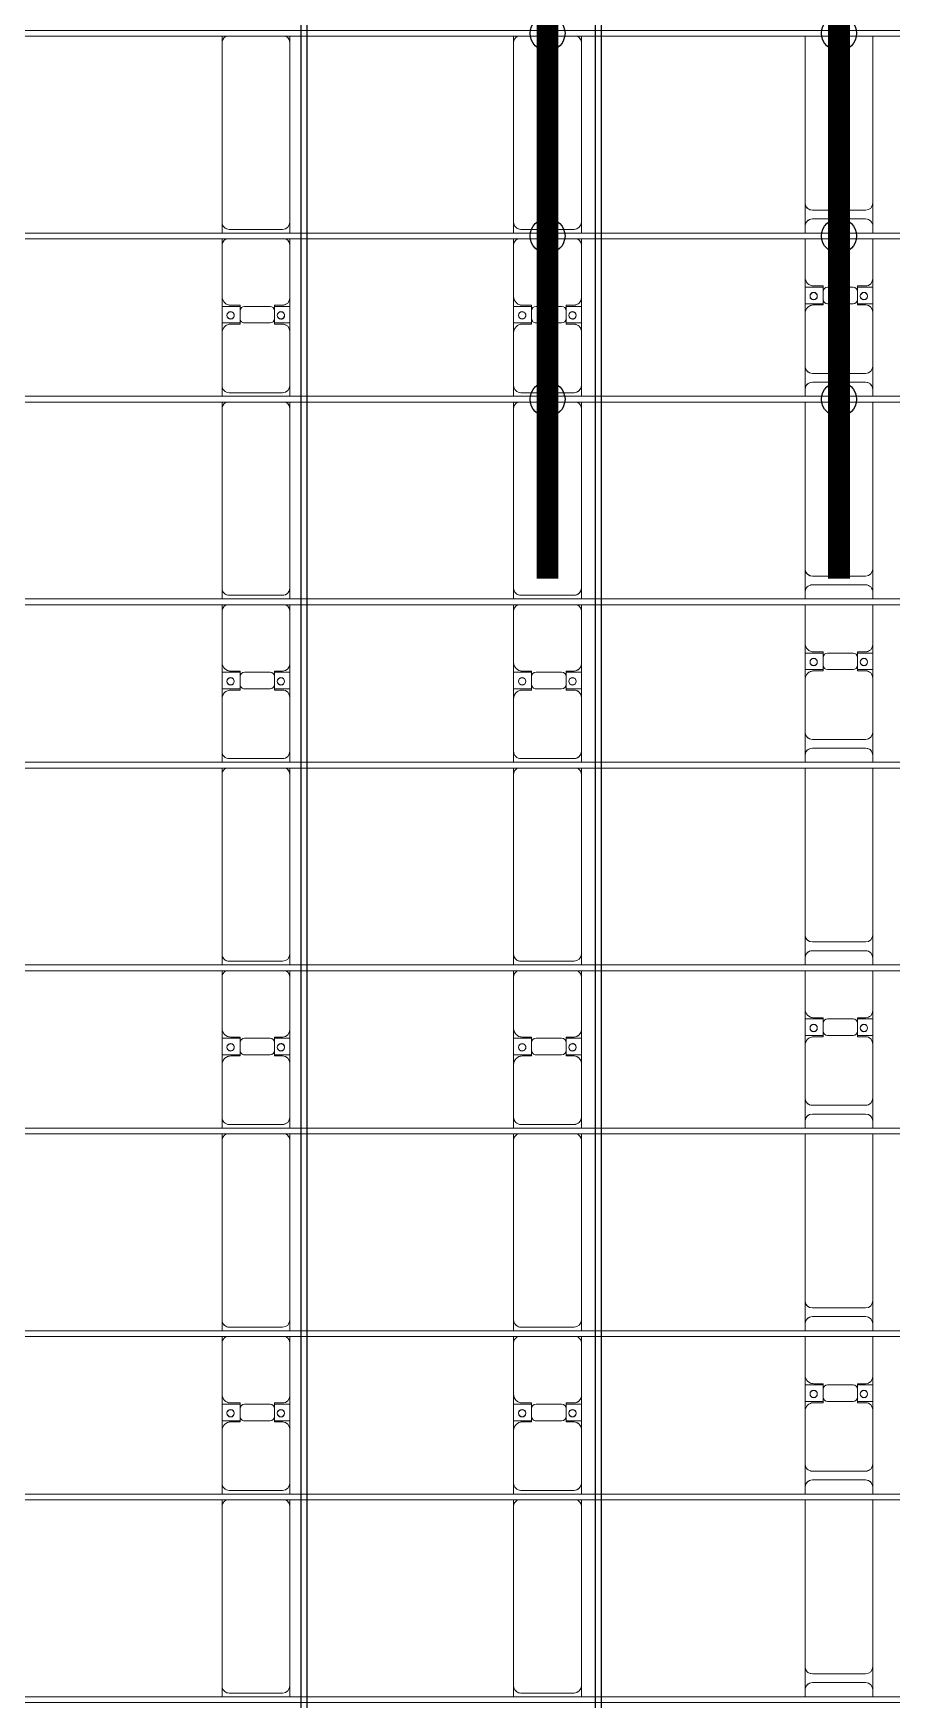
# Model space of a CAD drawing. Header units: millimetres. Extents: x -178706 to 107777, y -87310 to 933.
# Drawn here: x -48419 to -42530, y -64101 to -52671 of the extents above; entities that cross this region are included whole.
import ezdxf

# ---------------------------------------------------------------- set-up
doc = ezdxf.new("R2010")
doc.units = ezdxf.units.MM
doc.layers.add('A-GENM', color=13, linetype='Continuous', lineweight=9)
doc.layers.add('S-BEAM', color=12, linetype='Continuous', lineweight=9)
doc.layers.add('GC-HOP 40x60 GIA CUONG', color=1, linetype='Continuous')

# ---------------------------------------------------------------- blocks, each defined once
blk = doc.blocks.new('Dầm C52 - Dầm C52-22346-BỐ TRÍ KHUNG KẾT CẤU BÈ PIN 04')
at = {"layer": 'S-BEAM', "color": 1}
for p, q in [((-87623, 20), (87623, 20)), ((87623, -20), (-87623, -20))]:
    blk.add_line(p, q, dxfattribs=at)
blk = doc.blocks.new('Dầm C52 - Hộp 40x60-15956-BỐ TRÍ KHUNG KẾT CẤU BÈ PIN 04')
at = {"layer": 'S-BEAM', "color": 3, "lineweight": 25}
for p, q in [((-37158, 20), (37158, 20)), ((37158, -20), (-37158, -20))]:
    blk.add_line(p, q, dxfattribs=at)
blk = doc.blocks.new('Dai phao do pin - DẢI PHAO ĐỠ PIN-V68-BỐ TRÍ KHUNG KẾT CẤU BÈ PIN 04')
at = {"layer": 'A-GENM', "color": 7}
for p, q in [((11855, 242), (11930, 242)), ((13160, 242), (11930, 242)), ((13160, 242), (13205, 242)), ((13245, 242), (13320, 242)), ((13680, 242), (13320, 242)), ((13680, 242), (13862, 242)), ((13748, 242), (13930, 242)), ((13748, 118), (13748, 242)), ((13862, 242), (13862, 118)), ((14280, 242), (13930, 242)), ((14280, 242), (14325, 242)), ((14365, 242), (14440, 242)), ((15670, 242), (14440, 242)), ((15670, 242), (15715, 242)), ((15755, 242), (15830, 242)), ((16190, 242), (15830, 242)), ((16190, 242), (16372, 242)), ((16258, 242), (16440, 242)), ((16258, 118), (16258, 242)), ((16372, 242), (16372, 118)), ((16790, 242), (16440, 242)), ((16790, 242), (16835, 242)), ((16875, 242), (16950, 242)), ((18180, 242), (16950, 242)), ((18180, 242), (18225, 242)), ((18265, 242), (18340, 242)), ((18700, 242), (18340, 242)), ((18700, 242), (18882, 242)), ((18768, 242), (18950, 242)), ((18768, 118), (18768, 242)), ((18882, 242), (18882, 118)), ((19300, 242), (18950, 242)), ((19300, 242), (19345, 242)), ((19385, 242), (19460, 242)), ((20690, 242), (19460, 242)), ((20690, 242), (20735, 242)), ((20775, 242), (20850, 242)), ((21210, 242), (20850, 242)), ((21210, 242), (21392, 242)), ((21278, 242), (21460, 242)), ((21278, 118), (21278, 242)), ((21392, 242), (21392, 118)), ((21810, 242), (21460, 242)), ((21810, 242), (21855, 242)), ((21895, 242), (21970, 242)), ((23200, 242), (21970, 242)), ((23200, 242), (23245, 242)), ((11880, 192), (11880, -173)), ((13270, 192), (13270, -173)), ((13740, 118), (13740, 182)), ((13832, 118), (13740, 118)), ((13870, 118), (13778, 118)), ((13870, 182), (13870, 118)), ((14390, 192), (14390, -173)), ((15780, 192), (15780, -173)), ((16250, 118), (16250, 182)), ((16342, 118), (16250, 118)), ((16380, 118), (16288, 118)), ((16380, 182), (16380, 118)), ((16900, 192), (16900, -173)), ((18290, 192), (18290, -173)), ((18760, 118), (18760, 182)), ((18852, 118), (18760, 118)), ((18890, 118), (18798, 118)), ((18890, 182), (18890, 118)), ((19410, 192), (19410, -173)), ((20800, 192), (20800, -173)), ((21270, 118), (21270, 182)), ((21362, 118), (21270, 118)), ((21400, 118), (21308, 118)), ((21400, 182), (21400, 118)), ((21920, 192), (21920, -173)), ((13748, 88), (13748, -88)), ((13862, -88), (13862, 88)), ((16258, 88), (16258, -88)), ((16372, -88), (16372, 88)), ((18768, 88), (18768, -88)), ((18882, -88), (18882, 88)), ((21278, 88), (21278, -88)), ((21392, -88), (21392, 88)), ((11930, -223), (11855, -223)), ((11930, -223), (13160, -223)), ((13205, -223), (13160, -223)), ((13320, -223), (13245, -223)), ((13320, -223), (13690, -223)), ((13862, -223), (13690, -223)), ((13740, -173), (13740, -118)), ((13740, -118), (13832, -118)), ((13748, -223), (13748, -118)), ((13920, -223), (13748, -223)), ((13778, -118), (13870, -118)), ((13862, -118), (13862, -223)), ((13870, -118), (13870, -173)), ((13920, -223), (14280, -223)), ((14325, -223), (14280, -223)), ((14440, -223), (14365, -223)), ((14440, -223), (15670, -223)), ((15715, -223), (15670, -223)), ((15830, -223), (15755, -223)), ((15830, -223), (16200, -223)), ((16372, -223), (16200, -223)), ((16250, -173), (16250, -118)), ((16250, -118), (16342, -118)), ((16258, -223), (16258, -118)), ((16430, -223), (16258, -223)), ((16288, -118), (16380, -118)), ((16372, -118), (16372, -223)), ((16380, -118), (16380, -173)), ((16430, -223), (16790, -223)), ((16835, -223), (16790, -223)), ((16950, -223), (16875, -223)), ((16950, -223), (18180, -223)), ((18225, -223), (18180, -223)), ((18340, -223), (18265, -223)), ((18340, -223), (18710, -223)), ((18882, -223), (18710, -223)), ((18760, -173), (18760, -118)), ((18760, -118), (18852, -118)), ((18768, -223), (18768, -118)), ((18940, -223), (18768, -223)), ((18798, -118), (18890, -118)), ((18882, -118), (18882, -223)), ((18890, -118), (18890, -173)), ((18940, -223), (19300, -223)), ((19345, -223), (19300, -223)), ((19460, -223), (19385, -223)), ((19460, -223), (20690, -223)), ((20735, -223), (20690, -223)), ((20850, -223), (20775, -223)), ((20850, -223), (21220, -223)), ((21392, -223), (21220, -223)), ((21270, -173), (21270, -118)), ((21270, -118), (21362, -118)), ((21278, -223), (21278, -118)), ((21450, -223), (21278, -223)), ((21308, -118), (21400, -118)), ((21392, -118), (21392, -223)), ((21400, -118), (21400, -173)), ((21450, -223), (21810, -223)), ((21855, -223), (21810, -223)), ((21970, -223), (21895, -223)), ((21970, -223), (23200, -223)), ((23245, -223), (23200, -223))]:
    blk.add_line(p, q, dxfattribs=at)
for centre, radius, start, end in [((11930, 192), 50, 90, 180), ((11930, 192), 50, 105, 180), ((13160, 192), 50, 30, 90), ((13160, 192), 50, 30, 90), ((13320, 192), 50, 90, 180), ((13680, 182), 60, 0, 90), ((13930, 182), 60, 90, 180), ((14280, 192), 50, 30, 90), ((14440, 192), 50, 90, 180), ((14440, 192), 50, 105, 180), ((15670, 192), 50, 30, 90), ((15670, 192), 50, 30, 90), ((15830, 192), 50, 90, 180), ((16190, 182), 60, 0, 90), ((16440, 182), 60, 90, 180), ((16790, 192), 50, 30, 90), ((16950, 192), 50, 90, 180), ((16950, 192), 50, 105, 180), ((18180, 192), 50, 30, 90), ((18180, 192), 50, 30, 90), ((18340, 192), 50, 90, 180), ((18700, 182), 60, 0, 90), ((18950, 182), 60, 90, 180), ((19300, 192), 50, 30, 90), ((19460, 192), 50, 90, 180), ((19460, 192), 50, 105, 180), ((20690, 192), 50, 30, 90), ((20690, 192), 50, 30, 90), ((20850, 192), 50, 90, 180), ((21210, 182), 60, 360, 90), ((21460, 182), 60, 90, 180), ((21810, 192), 50, 30, 90), ((21970, 192), 50, 90, 180), ((21970, 192), 50, 105, 180), ((23200, 192), 50, 30, 90), ((23200, 192), 50, 30, 90), ((13320, 192), 50, 135, 180), ((13680, 182), 60, 0, 30), ((13778, 88), 30, 90, 180), ((13799, 183), 25, 360, 180), ((13799, 183), 25, 180, 360), ((13801, 183), 25, 0, 180), ((13801, 183), 25, 180, 360), ((13832, 88), 30, 360, 90), ((13930, 182), 60, 150, 180), ((14280, 192), 50, 30, 45), ((15830, 192), 50, 135, 180), ((16190, 182), 60, 0, 30), ((16288, 88), 30, 90, 180), ((16309, 183), 25, 0, 180), ((16309, 183), 25, 180, 0), ((16311, 183), 25, 0, 180), ((16311, 183), 25, 180, 360), ((16342, 88), 30, 360, 90), ((16440, 182), 60, 150, 180), ((16790, 192), 50, 30, 45), ((18340, 192), 50, 135, 180), ((18700, 182), 60, 0, 30), ((18798, 88), 30, 90, 180), ((18819, 183), 25, 0, 180), ((18819, 183), 25, 180, 360), ((18821, 183), 25, 360, 180), ((18821, 183), 25, 180, 360), ((18852, 88), 30, 360, 90), ((18950, 182), 60, 150, 180), ((19300, 192), 50, 30, 45), ((20850, 192), 50, 135, 180), ((21210, 182), 60, 360, 30), ((21308, 88), 30, 90, 180), ((21329, 183), 25, 360, 180), ((21329, 183), 25, 180, 360), ((21331, 183), 25, 360, 180), ((21331, 183), 25, 180, 0), ((21362, 88), 30, 360, 90), ((21460, 182), 60, 150, 180), ((21810, 192), 50, 30, 45), ((13778, -88), 30, 180, 270), ((13832, -88), 30, 270, 360), ((16288, -88), 30, 180, 270), ((16342, -88), 30, 270, 360), ((18798, -88), 30, 180, 270), ((18852, -88), 30, 270, 360), ((21308, -88), 30, 180, 270), ((21362, -88), 30, 270, 360), ((11930, -173), 50, 180, 270), ((11930, -173), 50, 180, 270), ((13160, -173), 50, 270, 330), ((13160, -173), 50, 285, 330), ((13320, -173), 50, 180, 270), ((13320, -173), 50, 180, 225), ((13690, -173), 50, 270, 360), ((13690, -173), 50, 315, 360), ((13799, -162), 25, 0, 180), ((13799, -162), 25, 180, 360), ((13801, -162), 25, 0, 180), ((13801, -162), 25, 180, 360), ((13920, -173), 50, 180, 270), ((13920, -173), 50, 180, 225), ((14280, -173), 50, 270, 330), ((14280, -173), 50, 315, 330), ((14440, -173), 50, 180, 270), ((14440, -173), 50, 180, 270), ((15670, -173), 50, 270, 330), ((15670, -173), 50, 285, 330), ((15830, -173), 50, 180, 270), ((15830, -173), 50, 180, 225), ((16200, -173), 50, 270, 360), ((16200, -173), 50, 315, 360), ((16309, -162), 25, 0, 180), ((16309, -162), 25, 180, 360), ((16311, -162), 25, 360, 180), ((16311, -162), 25, 180, 0), ((16430, -173), 50, 180, 270), ((16430, -173), 50, 180, 225), ((16790, -173), 50, 270, 330), ((16790, -173), 50, 315, 330), ((16950, -173), 50, 180, 270), ((16950, -173), 50, 180, 270), ((18180, -173), 50, 270, 330), ((18180, -173), 50, 285, 330), ((18340, -173), 50, 180, 270), ((18340, -173), 50, 180, 225), ((18710, -173), 50, 270, 360), ((18710, -173), 50, 315, 360), ((18819, -162), 25, 0, 180), ((18819, -162), 25, 180, 360), ((18821, -162), 25, 0, 180), ((18821, -162), 25, 180, 360), ((18940, -173), 50, 180, 270), ((18940, -173), 50, 180, 225), ((19300, -173), 50, 270, 330), ((19300, -173), 50, 315, 330), ((19460, -173), 50, 180, 270), ((19460, -173), 50, 180, 225), ((19460, -173), 50, 230.631, 270), ((20690, -173), 50, 270, 330), ((20690, -173), 50, 285, 330), ((20850, -173), 50, 180, 270), ((20850, -173), 50, 180, 225), ((21220, -173), 50, 270, 360), ((21220, -173), 50, 315, 360), ((21329, -162), 25, 0, 180), ((21329, -162), 25, 180, 0), ((21331, -162), 25, 0, 180), ((21331, -162), 25, 180, 360), ((21450, -173), 50, 180, 270), ((21450, -173), 50, 180, 225), ((21810, -173), 50, 270, 330), ((21810, -173), 50, 315, 330), ((21970, -173), 50, 180, 270), ((21970, -173), 50, 180, 270), ((23200, -173), 50, 270, 330), ((23200, -173), 50, 285, 330)]:
    blk.add_arc(centre, radius, start, end, dxfattribs=at)
blk = doc.blocks.new('Dai phao do pin - DẢI PHAO ĐỠ PIN-V69-BỐ TRÍ KHUNG KẾT CẤU BÈ PIN 04')
at = {"layer": 'A-GENM', "color": 7}
for p, q in [((11855, 242), (11930, 242)), ((13160, 242), (11930, 242)), ((13160, 242), (13205, 242)), ((13245, 242), (13320, 242)), ((13680, 242), (13320, 242)), ((13680, 242), (13862, 242)), ((13748, 242), (13930, 242)), ((13748, 118), (13748, 242)), ((13862, 242), (13862, 118)), ((14280, 242), (13930, 242)), ((14280, 242), (14325, 242)), ((14365, 242), (14440, 242)), ((15670, 242), (14440, 242)), ((15670, 242), (15715, 242)), ((15755, 242), (15830, 242)), ((16190, 242), (15830, 242)), ((16190, 242), (16372, 242)), ((16258, 242), (16440, 242)), ((16258, 118), (16258, 242)), ((16372, 242), (16372, 118)), ((16790, 242), (16440, 242)), ((16790, 242), (16835, 242)), ((16875, 242), (16950, 242)), ((18180, 242), (16950, 242)), ((18180, 242), (18225, 242)), ((18265, 242), (18340, 242)), ((18700, 242), (18340, 242)), ((18700, 242), (18882, 242)), ((18768, 242), (18950, 242)), ((18768, 118), (18768, 242)), ((18882, 242), (18882, 118)), ((19300, 242), (18950, 242)), ((19300, 242), (19345, 242)), ((19385, 242), (19460, 242)), ((20690, 242), (19460, 242)), ((20690, 242), (20735, 242)), ((20775, 242), (20850, 242)), ((21210, 242), (20850, 242)), ((21210, 242), (21392, 242)), ((21278, 242), (21460, 242)), ((21278, 118), (21278, 242)), ((21392, 242), (21392, 118)), ((21810, 242), (21460, 242)), ((21810, 242), (21855, 242)), ((21895, 242), (21970, 242)), ((23200, 242), (21970, 242)), ((23200, 242), (23245, 242)), ((11880, 192), (11880, -173)), ((13270, 192), (13270, -173)), ((13740, 118), (13740, 182)), ((13832, 118), (13740, 118)), ((13870, 118), (13778, 118)), ((13870, 182), (13870, 118)), ((14390, 192), (14390, -173)), ((15780, 192), (15780, -173)), ((16250, 118), (16250, 182)), ((16342, 118), (16250, 118)), ((16380, 118), (16288, 118)), ((16380, 182), (16380, 118)), ((16900, 192), (16900, -173)), ((18290, 192), (18290, -173)), ((18760, 118), (18760, 182)), ((18852, 118), (18760, 118)), ((18890, 118), (18798, 118)), ((18890, 182), (18890, 118)), ((19410, 192), (19410, -173)), ((20800, 192), (20800, -173)), ((21270, 118), (21270, 182)), ((21362, 118), (21270, 118)), ((21400, 118), (21308, 118)), ((21400, 182), (21400, 118)), ((21920, 192), (21920, -173)), ((13748, 88), (13748, -88)), ((13862, -88), (13862, 88)), ((16258, 88), (16258, -88)), ((16372, -88), (16372, 88)), ((18768, 88), (18768, -88)), ((18882, -88), (18882, 88)), ((21278, 88), (21278, -88)), ((21392, -88), (21392, 88)), ((11930, -223), (11855, -223)), ((11930, -223), (13160, -223)), ((13205, -223), (13160, -223)), ((13320, -223), (13245, -223)), ((13320, -223), (13690, -223)), ((13862, -223), (13690, -223)), ((13740, -173), (13740, -118)), ((13740, -118), (13832, -118)), ((13748, -223), (13748, -118)), ((13920, -223), (13748, -223)), ((13778, -118), (13870, -118)), ((13862, -118), (13862, -223)), ((13870, -118), (13870, -173)), ((13920, -223), (14280, -223)), ((14325, -223), (14280, -223)), ((14440, -223), (14365, -223)), ((14440, -223), (15670, -223)), ((15715, -223), (15670, -223)), ((15830, -223), (15755, -223)), ((15830, -223), (16200, -223)), ((16372, -223), (16200, -223)), ((16250, -173), (16250, -118)), ((16250, -118), (16342, -118)), ((16258, -223), (16258, -118)), ((16430, -223), (16258, -223)), ((16288, -118), (16380, -118)), ((16372, -118), (16372, -223)), ((16380, -118), (16380, -173)), ((16430, -223), (16790, -223)), ((16835, -223), (16790, -223)), ((16950, -223), (16875, -223)), ((16950, -223), (18180, -223)), ((18225, -223), (18180, -223)), ((18340, -223), (18265, -223)), ((18340, -223), (18710, -223)), ((18882, -223), (18710, -223)), ((18760, -173), (18760, -118)), ((18760, -118), (18852, -118)), ((18768, -223), (18768, -118)), ((18940, -223), (18768, -223)), ((18798, -118), (18890, -118)), ((18882, -118), (18882, -223)), ((18890, -118), (18890, -173)), ((18940, -223), (19300, -223)), ((19345, -223), (19300, -223)), ((19460, -223), (19385, -223)), ((19460, -223), (20690, -223)), ((20735, -223), (20690, -223)), ((20850, -223), (20775, -223)), ((20850, -223), (21220, -223)), ((21392, -223), (21220, -223)), ((21270, -173), (21270, -118)), ((21270, -118), (21362, -118)), ((21278, -223), (21278, -118)), ((21450, -223), (21278, -223)), ((21308, -118), (21400, -118)), ((21392, -118), (21392, -223)), ((21400, -118), (21400, -173)), ((21450, -223), (21810, -223)), ((21855, -223), (21810, -223)), ((21970, -223), (21895, -223)), ((21970, -223), (23200, -223)), ((23245, -223), (23200, -223))]:
    blk.add_line(p, q, dxfattribs=at)
for centre, radius, start, end in [((11930, 192), 50, 90, 180), ((11930, 192), 50, 105, 180), ((13160, 192), 50, 30, 90), ((13160, 192), 50, 30, 90), ((13320, 192), 50, 90, 180), ((13680, 182), 60, 0, 90), ((13930, 182), 60, 90, 180), ((14280, 192), 50, 30, 90), ((14440, 192), 50, 90, 180), ((14440, 192), 50, 105, 180), ((15670, 192), 50, 30, 90), ((15670, 192), 50, 30, 90), ((15830, 192), 50, 90, 180), ((16190, 182), 60, 0, 90), ((16440, 182), 60, 90, 180), ((16790, 192), 50, 30, 90), ((16950, 192), 50, 90, 180), ((16950, 192), 50, 105, 180), ((18180, 192), 50, 30, 90), ((18180, 192), 50, 30, 90), ((18340, 192), 50, 90, 180), ((18700, 182), 60, 0, 90), ((18950, 182), 60, 90, 180), ((19300, 192), 50, 30, 90), ((19460, 192), 50, 90, 180), ((19460, 192), 50, 105, 180), ((20690, 192), 50, 30, 90), ((20690, 192), 50, 30, 90), ((20850, 192), 50, 90, 180), ((21210, 182), 60, 360, 90), ((21460, 182), 60, 90, 180), ((21810, 192), 50, 30, 90), ((21970, 192), 50, 90, 180), ((21970, 192), 50, 105, 180), ((23200, 192), 50, 30, 90), ((23200, 192), 50, 30, 90), ((13320, 192), 50, 135, 180), ((13680, 182), 60, 0, 30), ((13778, 88), 30, 90, 180), ((13799, 183), 25, 360, 180), ((13799, 183), 25, 180, 360), ((13801, 183), 25, 0, 180), ((13801, 183), 25, 180, 360), ((13832, 88), 30, 360, 90), ((13930, 182), 60, 150, 180), ((14280, 192), 50, 30, 45), ((15830, 192), 50, 135, 180), ((16190, 182), 60, 0, 30), ((16288, 88), 30, 90, 180), ((16309, 183), 25, 0, 180), ((16309, 183), 25, 180, 0), ((16311, 183), 25, 0, 180), ((16311, 183), 25, 180, 360), ((16342, 88), 30, 360, 90), ((16440, 182), 60, 150, 180), ((16790, 192), 50, 30, 45), ((18340, 192), 50, 135, 180), ((18700, 182), 60, 0, 30), ((18798, 88), 30, 90, 180), ((18819, 183), 25, 0, 180), ((18819, 183), 25, 180, 360), ((18821, 183), 25, 360, 180), ((18821, 183), 25, 180, 360), ((18852, 88), 30, 360, 90), ((18950, 182), 60, 150, 180), ((19300, 192), 50, 30, 45), ((20850, 192), 50, 135, 180), ((21210, 182), 60, 360, 30), ((21308, 88), 30, 90, 180), ((21329, 183), 25, 360, 180), ((21329, 183), 25, 180, 360), ((21331, 183), 25, 360, 180), ((21331, 183), 25, 180, 0), ((21362, 88), 30, 360, 90), ((21460, 182), 60, 150, 180), ((21810, 192), 50, 30, 45), ((13778, -88), 30, 180, 270), ((13832, -88), 30, 270, 360), ((16288, -88), 30, 180, 270), ((16342, -88), 30, 270, 360), ((18798, -88), 30, 180, 270), ((18852, -88), 30, 270, 360), ((21308, -88), 30, 180, 270), ((21362, -88), 30, 270, 360), ((11930, -173), 50, 180, 270), ((11930, -173), 50, 180, 270), ((13160, -173), 50, 270, 330), ((13160, -173), 50, 285, 330), ((13320, -173), 50, 180, 270), ((13320, -173), 50, 180, 225), ((13690, -173), 50, 270, 360), ((13690, -173), 50, 315, 360), ((13799, -162), 25, 0, 180), ((13799, -162), 25, 180, 360), ((13801, -162), 25, 0, 180), ((13801, -162), 25, 180, 360), ((13920, -173), 50, 180, 270), ((13920, -173), 50, 180, 225), ((14280, -173), 50, 270, 330), ((14280, -173), 50, 315, 330), ((14440, -173), 50, 180, 270), ((14440, -173), 50, 180, 270), ((15670, -173), 50, 270, 330), ((15670, -173), 50, 285, 330), ((15830, -173), 50, 180, 270), ((15830, -173), 50, 180, 225), ((16200, -173), 50, 270, 360), ((16200, -173), 50, 315, 360), ((16309, -162), 25, 0, 180), ((16309, -162), 25, 180, 360), ((16311, -162), 25, 360, 180), ((16311, -162), 25, 180, 0), ((16430, -173), 50, 180, 270), ((16430, -173), 50, 180, 225), ((16790, -173), 50, 270, 330), ((16790, -173), 50, 315, 330), ((16950, -173), 50, 180, 270), ((16950, -173), 50, 180, 270), ((18180, -173), 50, 270, 330), ((18180, -173), 50, 285, 330), ((18340, -173), 50, 180, 270), ((18340, -173), 50, 180, 225), ((18710, -173), 50, 270, 360), ((18710, -173), 50, 315, 360), ((18819, -162), 25, 0, 180), ((18819, -162), 25, 180, 360), ((18821, -162), 25, 0, 180), ((18821, -162), 25, 180, 360), ((18940, -173), 50, 180, 270), ((18940, -173), 50, 180, 225), ((19300, -173), 50, 270, 330), ((19300, -173), 50, 315, 330), ((19460, -173), 50, 180, 270), ((19460, -173), 50, 180, 225), ((19460, -173), 50, 230.6257, 270), ((20690, -173), 50, 270, 330), ((20690, -173), 50, 285, 330), ((20850, -173), 50, 180, 270), ((20850, -173), 50, 180, 225), ((21220, -173), 50, 270, 360), ((21220, -173), 50, 315, 360), ((21329, -162), 25, 0, 180), ((21329, -162), 25, 180, 0), ((21331, -162), 25, 0, 180), ((21331, -162), 25, 180, 360), ((21450, -173), 50, 180, 270), ((21450, -173), 50, 180, 225), ((21810, -173), 50, 270, 330), ((21810, -173), 50, 315, 330), ((21970, -173), 50, 180, 270), ((21970, -173), 50, 180, 270), ((23200, -173), 50, 270, 330), ((23200, -173), 50, 285, 330)]:
    blk.add_arc(centre, radius, start, end, dxfattribs=at)
blk = doc.blocks.new('Dai phao do pin - DẢI PHAO ĐỠ PIN-V82-BỐ TRÍ KHUNG KẾT CẤU BÈ PIN 04')
at = {"layer": 'A-GENM', "color": 7}
for p, q in [((11770, 242), (11723, 242)), ((11770, 242), (11930, 242)), ((13073, 242), (11930, 242)), ((13160, 242), (13113, 242)), ((13160, 242), (13320, 242)), ((13680, 242), (13320, 242)), ((13680, 242), (13862, 242)), ((13748, 242), (13930, 242)), ((13748, 118), (13748, 242)), ((13862, 242), (13862, 118)), ((14193, 242), (13930, 242)), ((14280, 242), (14233, 242)), ((14280, 242), (14440, 242)), ((15583, 242), (14440, 242)), ((15670, 242), (15623, 242)), ((15670, 242), (15830, 242)), ((16190, 242), (15830, 242)), ((16190, 242), (16372, 242)), ((16258, 242), (16440, 242)), ((16258, 118), (16258, 242)), ((16372, 242), (16372, 118)), ((16703, 242), (16440, 242)), ((16790, 242), (16743, 242)), ((16790, 242), (16950, 242)), ((18093, 242), (16950, 242)), ((18180, 242), (18133, 242)), ((18180, 242), (18340, 242)), ((18700, 242), (18340, 242)), ((18700, 242), (18882, 242)), ((18768, 242), (18950, 242)), ((18768, 118), (18768, 242)), ((18882, 242), (18882, 118)), ((19213, 242), (18950, 242)), ((19300, 242), (19253, 242)), ((19300, 242), (19460, 242)), ((20603, 242), (19460, 242)), ((20690, 242), (20643, 242)), ((20690, 242), (20850, 242)), ((21210, 242), (20850, 242)), ((21210, 242), (21392, 242)), ((21278, 242), (21460, 242)), ((21278, 118), (21278, 242)), ((21392, 242), (21392, 118)), ((21723, 242), (21460, 242)), ((21810, 242), (21763, 242)), ((21810, 242), (21970, 242)), ((23113, 242), (21970, 242)), ((11820, -173), (11820, 192)), ((11880, 192), (11880, -173)), ((13210, -173), (13210, 192)), ((13270, 192), (13270, -173)), ((13740, 118), (13740, 182)), ((13832, 118), (13740, 118)), ((13870, 118), (13778, 118)), ((13870, 182), (13870, 118)), ((14330, -173), (14330, 192)), ((14390, 192), (14390, -173)), ((15720, -173), (15720, 192)), ((15780, 192), (15780, -173)), ((16250, 118), (16250, 182)), ((16342, 118), (16250, 118)), ((16380, 118), (16288, 118)), ((16380, 182), (16380, 118)), ((16840, -173), (16840, 192)), ((16900, 192), (16900, -173)), ((18230, -173), (18230, 192)), ((18290, 192), (18290, -173)), ((18760, 118), (18760, 182)), ((18852, 118), (18760, 118)), ((18890, 118), (18798, 118)), ((18890, 182), (18890, 118)), ((19350, -173), (19350, 192)), ((19410, 192), (19410, -173)), ((20740, -173), (20740, 192)), ((20800, 192), (20800, -173)), ((21270, 118), (21270, 182)), ((21362, 118), (21270, 118)), ((21400, 118), (21308, 118)), ((21400, 182), (21400, 118)), ((21860, -173), (21860, 192)), ((21920, 192), (21920, -173)), ((13748, 88), (13748, -88)), ((13862, -88), (13862, 88)), ((16258, 88), (16258, -88)), ((16372, -88), (16372, 88)), ((18768, 88), (18768, -88)), ((18882, -88), (18882, 88)), ((21278, 88), (21278, -88)), ((21392, -88), (21392, 88)), ((11723, -223), (11770, -223)), ((11930, -223), (11770, -223)), ((11930, -223), (13073, -223)), ((13113, -223), (13160, -223)), ((13320, -223), (13160, -223)), ((13320, -223), (13690, -223)), ((13862, -223), (13690, -223)), ((13740, -173), (13740, -118)), ((13740, -118), (13832, -118)), ((13748, -223), (13748, -118)), ((13920, -223), (13748, -223)), ((13778, -118), (13870, -118)), ((13862, -118), (13862, -223)), ((13870, -118), (13870, -173)), ((13920, -223), (14193, -223)), ((14233, -223), (14280, -223)), ((14440, -223), (14280, -223)), ((14440, -223), (15583, -223)), ((15623, -223), (15670, -223)), ((15830, -223), (15670, -223)), ((15830, -223), (16200, -223)), ((16372, -223), (16200, -223)), ((16250, -173), (16250, -118)), ((16250, -118), (16342, -118)), ((16258, -223), (16258, -118)), ((16430, -223), (16258, -223)), ((16288, -118), (16380, -118)), ((16372, -118), (16372, -223)), ((16380, -118), (16380, -173)), ((16430, -223), (16703, -223)), ((16743, -223), (16790, -223)), ((16950, -223), (16790, -223)), ((16950, -223), (18093, -223)), ((18133, -223), (18180, -223)), ((18340, -223), (18180, -223)), ((18340, -223), (18710, -223)), ((18882, -223), (18710, -223)), ((18760, -173), (18760, -118)), ((18760, -118), (18852, -118)), ((18768, -223), (18768, -118)), ((18940, -223), (18768, -223)), ((18798, -118), (18890, -118)), ((18882, -118), (18882, -223)), ((18890, -118), (18890, -173)), ((18940, -223), (19213, -223)), ((19253, -223), (19300, -223)), ((19460, -223), (19300, -223)), ((19460, -223), (20603, -223)), ((20643, -223), (20690, -223)), ((20850, -223), (20690, -223)), ((20850, -223), (21220, -223)), ((21392, -223), (21220, -223)), ((21270, -173), (21270, -118)), ((21270, -118), (21362, -118)), ((21278, -223), (21278, -118)), ((21450, -223), (21278, -223)), ((21308, -118), (21400, -118)), ((21392, -118), (21392, -223)), ((21400, -118), (21400, -173)), ((21450, -223), (21723, -223)), ((21763, -223), (21810, -223)), ((21970, -223), (21810, -223)), ((21970, -223), (23113, -223))]:
    blk.add_line(p, q, dxfattribs=at)
for centre, radius, start, end in [((11770, 192), 50, 0, 90), ((11930, 192), 50, 90, 180), ((11930, 192), 50, 105, 180), ((13160, 192), 50, 360, 90), ((13160, 192), 50, 15, 90), ((13320, 192), 50, 90, 180), ((13680, 182), 60, 0, 90), ((13930, 182), 60, 90, 180), ((14280, 192), 50, 0, 90), ((14440, 192), 50, 90, 180), ((14440, 192), 50, 105, 180), ((15670, 192), 50, 0, 90), ((15670, 192), 50, 15, 90), ((15830, 192), 50, 90, 180), ((16190, 182), 60, 0, 90), ((16440, 182), 60, 90, 180), ((16790, 192), 50, 360, 90), ((16950, 192), 50, 90, 180), ((16950, 192), 50, 105, 180), ((18180, 192), 50, 360, 90), ((18180, 192), 50, 15, 90), ((18340, 192), 50, 90, 180), ((18700, 182), 60, 0, 90), ((18950, 182), 60, 90, 180), ((19300, 192), 50, 0, 90), ((19460, 192), 50, 90, 180), ((19460, 192), 50, 105, 180), ((20690, 192), 50, 360, 90), ((20690, 192), 50, 15, 90), ((20850, 192), 50, 90, 180), ((21210, 182), 60, 360, 90), ((21460, 182), 60, 90, 180), ((21810, 192), 50, 0, 90), ((21970, 192), 50, 90, 180), ((21970, 192), 50, 105, 180), ((11770, 192), 50, 0, 45), ((13320, 192), 50, 135, 180), ((13680, 182), 60, 0, 30), ((13778, 88), 30, 90, 180), ((13799, 183), 25, 360, 180), ((13799, 183), 25, 180, 360), ((13801, 183), 25, 0, 180), ((13801, 183), 25, 180, 360), ((13832, 88), 30, 360, 90), ((13930, 182), 60, 150, 180), ((14280, 192), 50, 0, 45), ((15830, 192), 50, 135, 180), ((16190, 182), 60, 0, 30), ((16288, 88), 30, 90, 180), ((16309, 183), 25, 0, 180), ((16309, 183), 25, 180, 0), ((16311, 183), 25, 0, 180), ((16311, 183), 25, 180, 360), ((16342, 88), 30, 360, 90), ((16440, 182), 60, 150, 180), ((16790, 192), 50, 360, 45), ((18340, 192), 50, 135, 180), ((18700, 182), 60, 0, 30), ((18798, 88), 30, 90, 180), ((18819, 183), 25, 0, 180), ((18819, 183), 25, 180, 360), ((18821, 183), 25, 360, 180), ((18821, 183), 25, 180, 360), ((18852, 88), 30, 360, 90), ((18950, 182), 60, 150, 180), ((19300, 192), 50, 0, 45), ((20850, 192), 50, 135, 180), ((21210, 182), 60, 360, 30), ((21308, 88), 30, 90, 180), ((21329, 183), 25, 360, 180), ((21329, 183), 25, 180, 360), ((21331, 183), 25, 360, 180), ((21331, 183), 25, 180, 0), ((21362, 88), 30, 360, 90), ((21460, 182), 60, 150, 180), ((21810, 192), 50, 0, 45), ((13778, -88), 30, 180, 270), ((13832, -88), 30, 270, 360), ((16288, -88), 30, 180, 270), ((16342, -88), 30, 270, 360), ((18798, -88), 30, 180, 270), ((18852, -88), 30, 270, 360), ((21308, -88), 30, 180, 270), ((21362, -88), 30, 270, 360), ((11770, -173), 50, 270, 360), ((11770, -173), 50, 315, 360), ((11930, -173), 50, 180, 270), ((11930, -173), 50, 180, 270), ((13160, -173), 50, 270, 360), ((13160, -173), 50, 285, 360), ((13320, -173), 50, 180, 270), ((13320, -173), 50, 180, 225), ((13690, -173), 50, 270, 360), ((13690, -173), 50, 315, 360), ((13799, -162), 25, 0, 180), ((13799, -162), 25, 180, 360), ((13801, -162), 25, 0, 180), ((13801, -162), 25, 180, 360), ((13920, -173), 50, 180, 270), ((13920, -173), 50, 180, 225), ((14280, -173), 50, 270, 360), ((14280, -173), 50, 315, 360), ((14440, -173), 50, 180, 270), ((14440, -173), 50, 180, 270), ((15670, -173), 50, 270, 360), ((15670, -173), 50, 285, 360), ((15830, -173), 50, 180, 270), ((15830, -173), 50, 180, 225), ((16200, -173), 50, 270, 360), ((16200, -173), 50, 315, 360), ((16309, -162), 25, 0, 180), ((16309, -162), 25, 180, 360), ((16311, -162), 25, 360, 180), ((16311, -162), 25, 180, 0), ((16430, -173), 50, 180, 270), ((16430, -173), 50, 180, 225), ((16790, -173), 50, 270, 360), ((16790, -173), 50, 315, 360), ((16950, -173), 50, 180, 270), ((16950, -173), 50, 180, 270), ((18180, -173), 50, 270, 360), ((18180, -173), 50, 285, 360), ((18340, -173), 50, 180, 270), ((18340, -173), 50, 180, 225), ((18710, -173), 50, 270, 360), ((18710, -173), 50, 315, 360), ((18819, -162), 25, 0, 180), ((18819, -162), 25, 180, 360), ((18821, -162), 25, 0, 180), ((18821, -162), 25, 180, 360), ((18940, -173), 50, 180, 270), ((18940, -173), 50, 180, 225), ((19300, -173), 50, 270, 0), ((19300, -173), 50, 315, 360), ((19460, -173), 50, 180, 270), ((19460, -173), 50, 180, 270), ((20690, -173), 50, 270, 360), ((20690, -173), 50, 285, 360), ((20850, -173), 50, 180, 270), ((20850, -173), 50, 180, 225), ((21220, -173), 50, 270, 360), ((21220, -173), 50, 315, 360), ((21329, -162), 25, 0, 180), ((21329, -162), 25, 180, 0), ((21331, -162), 25, 0, 180), ((21331, -162), 25, 180, 360), ((21450, -173), 50, 180, 270), ((21450, -173), 50, 180, 225), ((21810, -173), 50, 270, 0), ((21810, -173), 50, 315, 360), ((21970, -173), 50, 180, 270), ((21970, -173), 50, 180, 270)]:
    blk.add_arc(centre, radius, start, end, dxfattribs=at)
blk = doc.blocks.new('HOBANMONG_BEPIN 4_rvt-1-BỐ TRÍ KHUNG KẾT CẤU BÈ PIN 04')
at = {"layer": 'A-GENM', "color": 3, "lineweight": 25}
for name, p, rotation in [('Dai phao do pin - DẢI PHAO ĐỠ PIN-V68-BỐ TRÍ KHUNG KẾT CẤU BÈ PIN 04', (-46882, -75936), 90.00010434022407), ('Dai phao do pin - DẢI PHAO ĐỠ PIN-V69-BỐ TRÍ KHUNG KẾT CẤU BÈ PIN 04', (-44882, -75936), 90.00010434022407), ('Dai phao do pin - DẢI PHAO ĐỠ PIN-V82-BỐ TRÍ KHUNG KẾT CẤU BÈ PIN 04', (-42882, -75804), 90.00010434022374)]:
    blk.add_blockref(name, p, dxfattribs=dict(at, rotation=rotation))
at = {"layer": 'S-BEAM', "color": 3, "lineweight": 25}
for name, p, rotation in [('Dầm C52 - Hộp 40x60-15956-BỐ TRÍ KHUNG KẾT CẤU BÈ PIN 04', (-46562, -42612), 90.00010434022374), ('Dầm C52 - Hộp 40x60-15956-BỐ TRÍ KHUNG KẾT CẤU BÈ PIN 04', (-44542, -42629), 90.00010434022374), ('Dầm C52 - Dầm C52-22346-BỐ TRÍ KHUNG KẾT CẤU BÈ PIN 04', (-83861, -52671), 180.0001043386848), ('Dầm C52 - Dầm C52-22346-BỐ TRÍ KHUNG KẾT CẤU BÈ PIN 04', (-83857, -54061), 180.0001043386848), ('Dầm C52 - Dầm C52-22346-BỐ TRÍ KHUNG KẾT CẤU BÈ PIN 04', (-83854, -55181), 180.0001043386848), ('Dầm C52 - Dầm C52-22346-BỐ TRÍ KHUNG KẾT CẤU BÈ PIN 04', (-83850, -56571), 180.0001043386848), ('Dầm C52 - Dầm C52-22346-BỐ TRÍ KHUNG KẾT CẤU BÈ PIN 04', (-83847, -57691), 180.0001043386848), ('Dầm C52 - Dầm C52-22346-BỐ TRÍ KHUNG KẾT CẤU BÈ PIN 04', (-83843, -59081), 180.0001043386848), ('Dầm C52 - Dầm C52-22346-BỐ TRÍ KHUNG KẾT CẤU BÈ PIN 04', (-83840, -60201), 180.0001043386848), ('Dầm C52 - Dầm C52-22346-BỐ TRÍ KHUNG KẾT CẤU BÈ PIN 04', (-83836, -61591), 180.0001043386848), ('Dầm C52 - Dầm C52-22346-BỐ TRÍ KHUNG KẾT CẤU BÈ PIN 04', (-83833, -62711), 180.0001043386848), ('Dầm C52 - Dầm C52-22346-BỐ TRÍ KHUNG KẾT CẤU BÈ PIN 04', (-83829, -64101), 180.0001043386848)]:
    blk.add_blockref(name, p, dxfattribs=dict(at, rotation=rotation))

msp = doc.modelspace()

# ---------------------------------------------------------------- linework, layer by layer
at = {"layer": 'GC-HOP 40x60 GIA CUONG', "const_width": 150}
for points in [[(-44891, -56411), (-44891, -41411)], [(-42891, -56411), (-42891, -41411)]]:
    msp.add_lwpolyline(points, dxfattribs=at)
at = {"layer": 'GC-HOP 40x60 GIA CUONG'}
for centre in [(-44891, -52671), (-42891, -52671), (-44891, -54061), (-42891, -54061), (-44891, -55181), (-42891, -55181)]:
    msp.add_circle(centre, 120, dxfattribs=at)

# ---------------------------------------------------------------- block references
at = {"lineweight": 5}
msp.add_blockref('HOBANMONG_BEPIN 4_rvt-1-BỐ TRÍ KHUNG KẾT CẤU BÈ PIN 04', (0, 0), dxfattribs=at)

doc.saveas('drawing.dxf')
